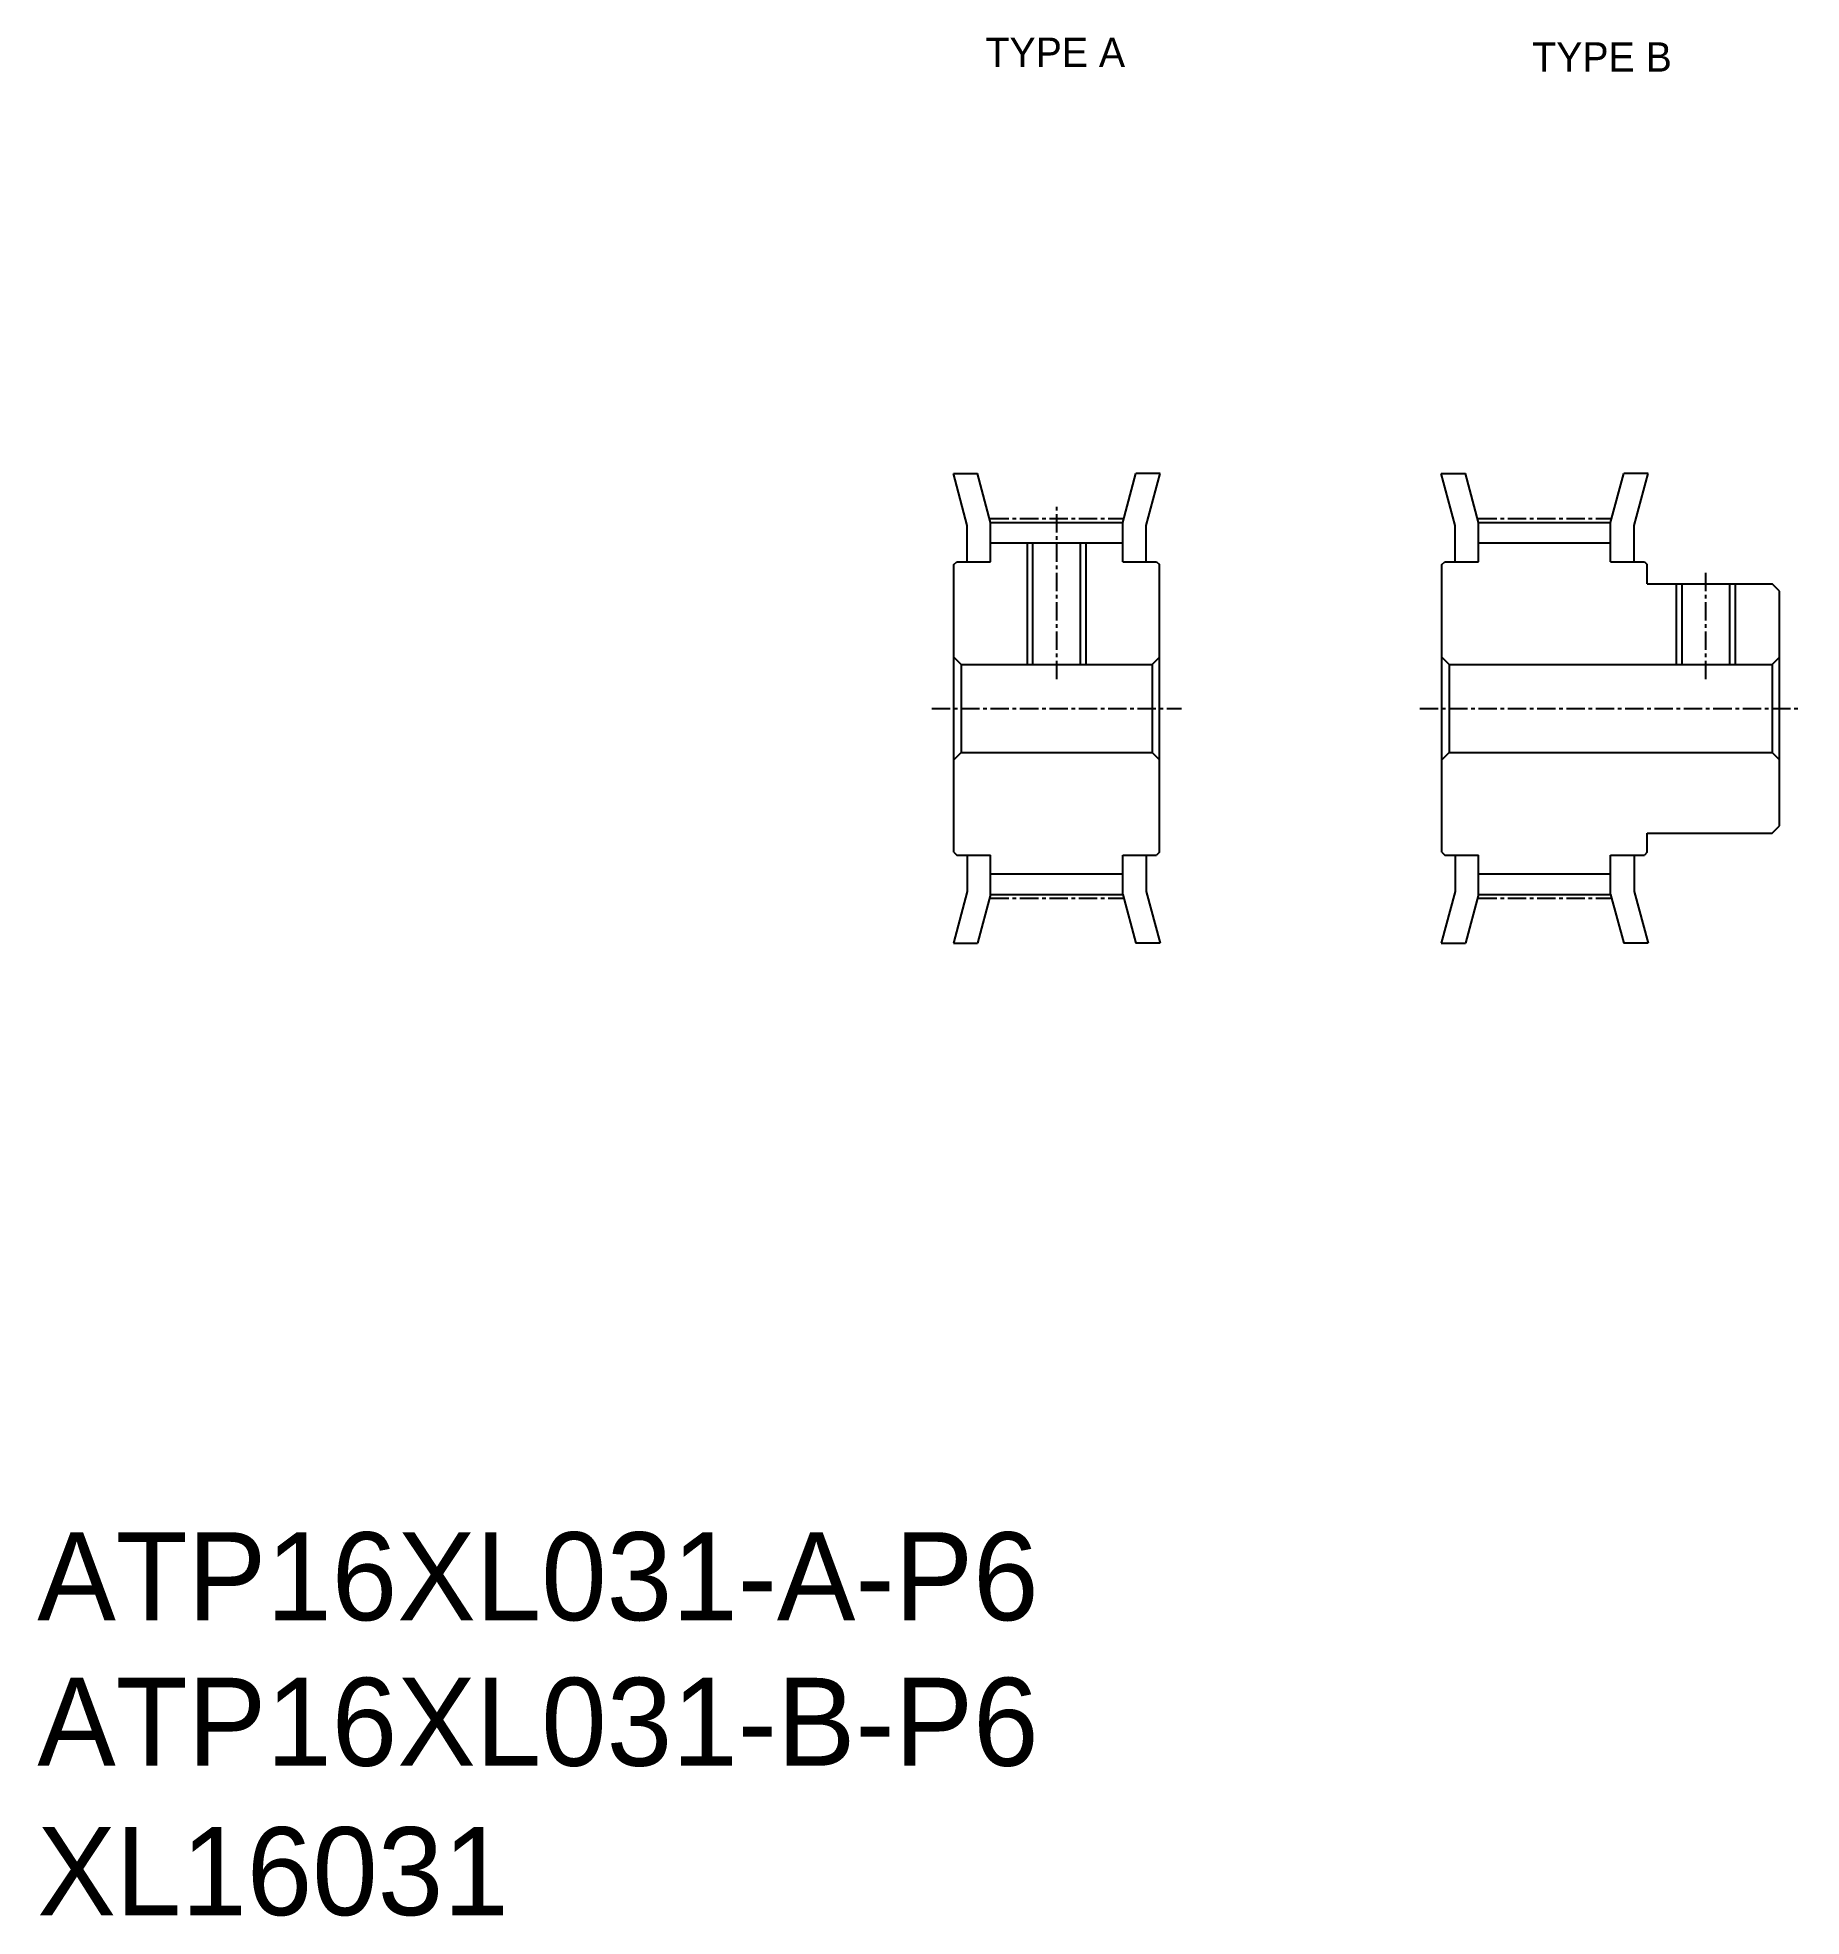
# Model space of a CAD drawing. Extents: x -286 to -166, y -61 to 67.
import ezdxf

# ---------------------------------------------------------------- set-up
doc = ezdxf.new("R2010")
doc.units = 0
doc.linetypes.add('CENTER', pattern=[2, 1.25, -0.25, 0.25, -0.25])
doc.layers.get('0').update_dxf_attribs({"linetype": 'CONTINUOUS'})
doc.layers.add('CENTER', color=1, linetype='CENTER')

msp = doc.modelspace()

# ---------------------------------------------------------------- linework, layer by layer
for p, q in [((-222.62, 33.91), (-223.56, 37.44)), ((-223.56, 37.44), (-221.91, 37.44)), ((-221.02, 34.12), (-221.91, 37.44)), ((-212.02, 34.12), (-211.13, 37.44)), ((-209.47, 37.44), (-211.13, 37.44)), ((-210.42, 33.91), (-209.47, 37.44)), ((-190.31, 37.44), (-188.66, 37.44)), ((-189.37, 33.91), (-190.31, 37.44)), ((-187.77, 34.12), (-188.66, 37.44)), ((-178.77, 34.12), (-177.88, 37.44)), ((-176.22, 37.44), (-177.88, 37.44)), ((-177.17, 33.91), (-176.22, 37.44)), ((-222.62, 31.44), (-222.62, 33.91)), ((-221.02, 34.12), (-212.02, 34.12)), ((-221.02, 31.44), (-221.02, 34.12)), ((-212.02, 31.44), (-212.02, 34.12)), ((-210.42, 31.44), (-210.42, 33.91)), ((-189.37, 31.44), (-189.37, 33.91)), ((-187.77, 34.12), (-178.77, 34.12)), ((-187.77, 31.44), (-187.77, 34.12)), ((-178.77, 31.44), (-178.77, 34.12)), ((-177.17, 31.44), (-177.17, 33.91)), ((-221.02, 32.72), (-212.02, 32.72)), ((-218.14, 24.44), (-218.14, 32.72)), ((-214.9, 24.44), (-214.9, 32.72)), ((-187.77, 32.72), (-178.77, 32.72)), ((-223.52, 31.24), (-223.32, 31.44)), ((-223.52, 11.64), (-223.52, 31.24)), ((-223.32, 31.44), (-221.02, 31.44)), ((-212.02, 31.44), (-209.72, 31.44)), ((-209.72, 31.44), (-209.52, 31.24)), ((-209.52, 11.64), (-209.52, 31.24)), ((-190.27, 31.24), (-190.07, 31.44)), ((-190.27, 11.64), (-190.27, 31.24)), ((-190.07, 31.44), (-187.77, 31.44)), ((-178.77, 31.44), (-176.47, 31.44)), ((-176.47, 31.44), (-176.27, 31.24)), ((-176.27, 29.94), (-176.27, 31.24)), ((-176.27, 29.94), (-167.77, 29.94)), ((-173.89, 24.44), (-173.89, 29.94)), ((-170.65, 24.44), (-170.65, 29.94)), ((-167.27, 29.44), (-167.77, 29.94)), ((-167.27, 13.44), (-167.27, 29.44)), ((-223.52, 24.94), (-223.02, 24.44)), ((-223.02, 24.44), (-210.02, 24.44)), ((-223.02, 24.44), (-223.02, 18.44)), ((-209.52, 24.94), (-210.02, 24.44)), ((-210.02, 24.44), (-210.02, 18.44)), ((-190.27, 24.94), (-189.77, 24.44)), ((-189.77, 24.44), (-167.77, 24.44)), ((-189.77, 24.44), (-189.77, 18.44)), ((-167.77, 24.44), (-167.27, 24.94)), ((-167.77, 24.44), (-167.77, 18.44)), ((-223.52, 17.94), (-223.02, 18.44)), ((-223.02, 18.44), (-210.02, 18.44)), ((-209.52, 17.94), (-210.02, 18.44)), ((-190.27, 17.94), (-189.77, 18.44)), ((-189.77, 18.44), (-167.77, 18.44)), ((-167.77, 18.44), (-167.27, 17.94)), ((-176.27, 11.64), (-176.27, 12.94)), ((-176.27, 12.94), (-167.77, 12.94)), ((-167.77, 12.94), (-167.27, 13.44)), ((-223.52, 11.64), (-223.32, 11.44)), ((-209.52, 11.64), (-209.72, 11.44)), ((-190.27, 11.64), (-190.07, 11.44)), ((-176.27, 11.64), (-176.47, 11.44)), ((-223.32, 11.44), (-221.02, 11.44)), ((-222.62, 11.44), (-222.62, 8.97)), ((-221.02, 8.76), (-221.02, 11.44)), ((-212.02, 11.44), (-209.72, 11.44)), ((-212.02, 8.76), (-212.02, 11.44)), ((-210.42, 11.44), (-210.42, 8.97)), ((-190.07, 11.44), (-187.77, 11.44)), ((-189.37, 11.44), (-189.37, 8.97)), ((-187.77, 8.76), (-187.77, 11.44)), ((-178.77, 11.44), (-176.47, 11.44)), ((-178.77, 8.76), (-178.77, 11.44)), ((-177.17, 11.44), (-177.17, 8.97)), ((-222.62, 8.97), (-223.56, 5.44)), ((-221.02, 10.16), (-212.02, 10.16)), ((-210.42, 8.97), (-209.47, 5.44)), ((-189.37, 8.97), (-190.31, 5.44)), ((-187.77, 10.16), (-178.77, 10.16)), ((-177.17, 8.97), (-176.22, 5.44)), ((-221.02, 8.76), (-221.91, 5.44)), ((-221.02, 8.76), (-212.02, 8.76)), ((-212.02, 8.76), (-211.13, 5.44)), ((-187.77, 8.76), (-188.66, 5.44)), ((-187.77, 8.76), (-178.77, 8.76)), ((-178.77, 8.76), (-177.88, 5.44)), ((-223.56, 5.44), (-221.91, 5.44)), ((-209.47, 5.44), (-211.13, 5.44)), ((-190.31, 5.44), (-188.66, 5.44)), ((-176.22, 5.44), (-177.88, 5.44))]:
    msp.add_line(p, q)
at = {"color": 3, "linetype": 'BYBLOCK'}
for p, q in [((-218.52, 24.44), (-218.52, 32.72)), ((-214.52, 24.44), (-214.52, 32.72)), ((-174.27, 24.44), (-174.27, 29.94)), ((-170.27, 24.44), (-170.27, 29.94))]:
    msp.add_line(p, q, dxfattribs=at)
at = {"layer": 'CENTER', "color": 1, "linetype": 'CENTER'}
for p, q in [((-216.52, 23.44), (-216.52, 35.38)), ((-221.02, 34.38), (-212.02, 34.38)), ((-187.77, 34.38), (-178.77, 34.38)), ((-172.27, 23.44), (-172.27, 30.94)), ((-225.02, 21.44), (-208.02, 21.44)), ((-191.77, 21.44), (-165.77, 21.44)), ((-221.02, 8.51), (-212.02, 8.51)), ((-187.77, 8.51), (-178.77, 8.51))]:
    msp.add_line(p, q, dxfattribs=at)

# ---------------------------------------------------------------- texts
for s, p in [('TYPE A', (-221.37, 65.16)), ('TYPE B', (-184.11, 64.84))]:
    msp.add_text(s, height=2).set_placement(p)
at = {"color": 7, "linetype": 'CONTINUOUS'}
for s, p in [('ATP16XL031-A-P6 ', (-285.99, -40.71)), ('ATP16XL031-B-P6', (-285.99, -50.63)), ('XL16031', (-285.99, -60.81))]:
    msp.add_text(s, height=6, dxfattribs=at).set_placement(p)

doc.saveas('drawing.dxf')
